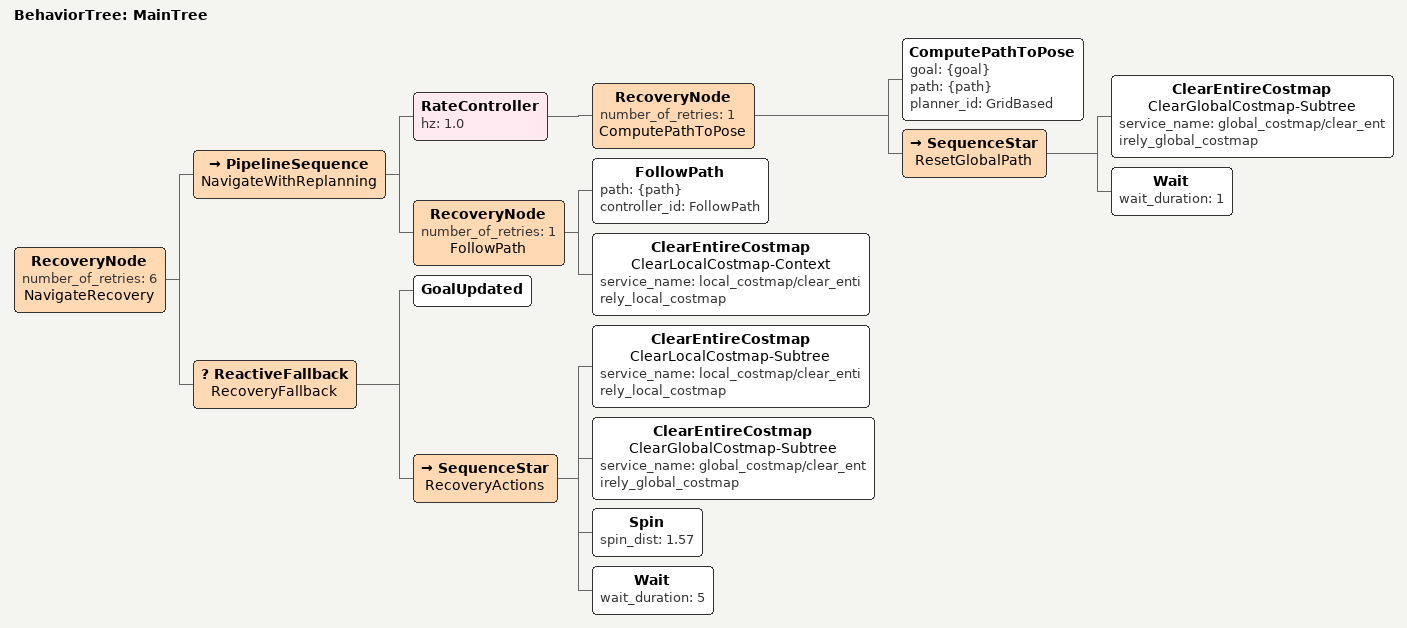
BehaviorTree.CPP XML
<!--
  This Behavior Tree replans the global path periodically at 1 Hz and it also has
  recovery actions.
-->
<root main_tree_to_execute="MainTree">
  <BehaviorTree ID="MainTree">
    <RecoveryNode number_of_retries="6" name="NavigateRecovery">
      <PipelineSequence name="NavigateWithReplanning">
        <RateController hz="1.0">
          <RecoveryNode number_of_retries="1" name="ComputePathToPose">
            <ComputePathToPose goal="{goal}" path="{path}" planner_id="GridBased"/>
            <SequenceStar name="ResetGlobalPath">
              <ClearEntireCostmap name="ClearGlobalCostmap-Subtree" service_name="global_costmap/clear_entirely_global_costmap"/>
              <Wait wait_duration="1"/>
            </SequenceStar>
          </RecoveryNode>
        </RateController>
        <RecoveryNode number_of_retries="1" name="FollowPath">
          <FollowPath path="{path}" controller_id="FollowPath"/>
          <ClearEntireCostmap name="ClearLocalCostmap-Context" service_name="local_costmap/clear_entirely_local_costmap"/>
        </RecoveryNode>
      </PipelineSequence>
      <ReactiveFallback name="RecoveryFallback">
        <GoalUpdated/>
        <SequenceStar name="RecoveryActions">
          <ClearEntireCostmap name="ClearLocalCostmap-Subtree" service_name="local_costmap/clear_entirely_local_costmap"/>
          <ClearEntireCostmap name="ClearGlobalCostmap-Subtree" service_name="global_costmap/clear_entirely_global_costmap"/>
          <Spin spin_dist="1.57"/>
          <Wait wait_duration="5"/>
        </SequenceStar>
      </ReactiveFallback>
    </RecoveryNode>
  </BehaviorTree>
</root>
